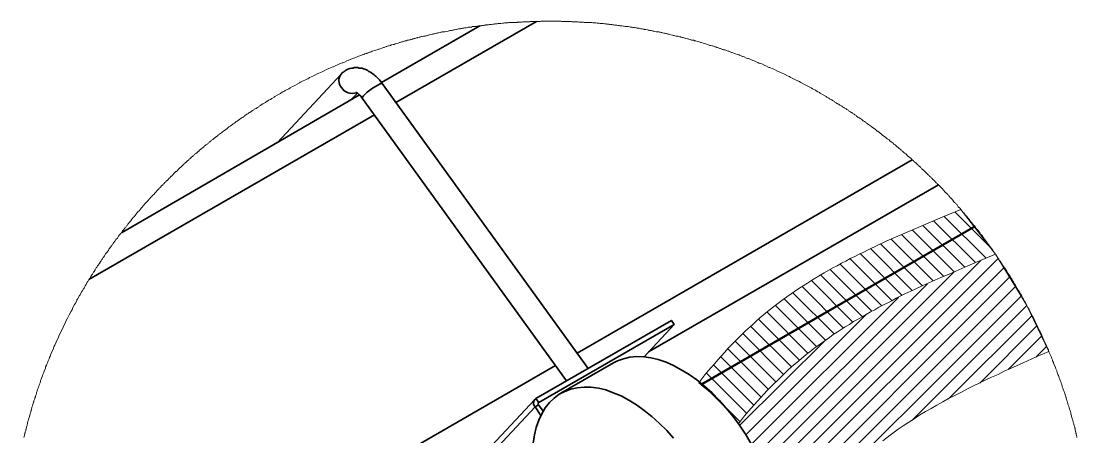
# Model space of a CAD drawing. Header units: feet. Extents: x -9903 to 12307, y -41 to 4121.
# Drawn here: x 148.54 to 166.46, y 43.05 to 50.11 of the extents above; entities that cross this region are included whole.
import ezdxf

# ---------------------------------------------------------------- set-up
doc = ezdxf.new("R2010")
doc.units = ezdxf.units.FT
doc.header["$MEASUREMENT"] = 0
doc.layers.add('PDF_0', color=7, linetype='Continuous')
doc.layers.add('PDF_Ediciones', color=1, linetype='Continuous')

msp = doc.modelspace()

# ---------------------------------------------------------------- linework, layer by layer
at = {"layer": 'PDF_0', "lineweight": 18}
msp.add_lwpolyline([(148.583, 43.033), (148.588, 43.049), (148.588, 43.059), (148.593, 43.07), (148.599, 43.107), (148.604, 43.117), (148.604, 43.133), (148.614, 43.154), (148.614, 43.17), (148.62, 43.18), (148.62, 43.191), (148.625, 43.202), (148.625, 43.217), (148.636, 43.238), (148.636, 43.254), (148.641, 43.265), (148.641, 43.275), (148.646, 43.286), (148.651, 43.302), (148.651, 43.312), (148.662, 43.333), (148.662, 43.349), (148.667, 43.36), (148.688, 43.433), (148.688, 43.444), (148.699, 43.465), (148.699, 43.481), (148.704, 43.491), (148.709, 43.518), (148.72, 43.539), (148.72, 43.549), (148.73, 43.576), (148.736, 43.597), (148.746, 43.634), (148.752, 43.644), (148.752, 43.66), (148.767, 43.692), (148.767, 43.708), (148.778, 43.729), (148.778, 43.739), (148.783, 43.755), (148.794, 43.776), (148.794, 43.787), (148.799, 43.802), (148.81, 43.823), (148.81, 43.834), (148.815, 43.85), (148.825, 43.871), (148.831, 43.897), (148.841, 43.918), (148.841, 43.929), (148.846, 43.939), (148.852, 43.955), (148.857, 43.966), (148.862, 43.987), (148.867, 44.003), (148.878, 44.024), (148.883, 44.045), (148.899, 44.082), (148.904, 44.108), (148.92, 44.14), (148.925, 44.166), (148.947, 44.208), (148.952, 44.235), (148.968, 44.266), (148.973, 44.282), (148.989, 44.314), (148.989, 44.324), (148.999, 44.351), (149.01, 44.372), (149.02, 44.398), (149.026, 44.409), (149.026, 44.419), (149.041, 44.451), (149.047, 44.467), (149.073, 44.519), (149.078, 44.535), (149.084, 44.546), (149.084, 44.556), (149.099, 44.588), (149.105, 44.604), (149.131, 44.656), (149.136, 44.672), (149.168, 44.735), (149.178, 44.762), (149.205, 44.814), (149.21, 44.83), (149.242, 44.893), (149.247, 44.909), (149.289, 44.994), (149.294, 45.009), (149.321, 45.062), (149.331, 45.073), (149.342, 45.094), (149.352, 45.12), (149.384, 45.183), (149.4, 45.204), (149.405, 45.215), (149.41, 45.231), (149.442, 45.294), (149.458, 45.315), (149.479, 45.357), (149.484, 45.373), (149.495, 45.384), (149.526, 45.447), (149.537, 45.457), (149.563, 45.51), (149.574, 45.521), (149.595, 45.563), (149.605, 45.573), (149.611, 45.589), (149.621, 45.61), (149.637, 45.631), (149.658, 45.674), (149.669, 45.684), (149.684, 45.716), (149.695, 45.726), (149.711, 45.758), (149.721, 45.768), (149.737, 45.8), (149.748, 45.811), (149.764, 45.842), (149.774, 45.853), (149.79, 45.884), (149.8, 45.895), (149.811, 45.916), (149.822, 45.927), (149.832, 45.948), (149.848, 45.969), (149.853, 45.979), (149.869, 45.995), (149.874, 46.006), (149.895, 46.037), (149.906, 46.058), (149.916, 46.069), (149.927, 46.09), (149.937, 46.101), (149.948, 46.122), (149.959, 46.132), (149.969, 46.153), (149.98, 46.164), (149.985, 46.174), (150.001, 46.19), (150.006, 46.201), (150.017, 46.211), (150.027, 46.232), (150.038, 46.243), (150.048, 46.264), (150.059, 46.274), (150.064, 46.285), (150.075, 46.296), (150.085, 46.317), (150.096, 46.322), (150.106, 46.343), (150.117, 46.354), (150.122, 46.364), (150.133, 46.375), (150.143, 46.396), (150.169, 46.422), (150.175, 46.433), (150.185, 46.443), (150.19, 46.454), (150.206, 46.475), (150.212, 46.485), (150.222, 46.496), (150.227, 46.506), (150.238, 46.512), (150.248, 46.533), (150.264, 46.549), (150.27, 46.559), (150.28, 46.57), (150.296, 46.591), (150.301, 46.601), (150.312, 46.607), (150.322, 46.628), (150.333, 46.638), (150.349, 46.659), (150.364, 46.675), (150.37, 46.686), (150.38, 46.696), (150.396, 46.717), (150.417, 46.744), (150.443, 46.775), (150.459, 46.791), (150.465, 46.802), (150.491, 46.828), (150.496, 46.838), (150.512, 46.86), (150.549, 46.896), (150.554, 46.907), (150.581, 46.933), (150.586, 46.944), (150.596, 46.954), (150.602, 46.965), (150.654, 47.018), (150.66, 47.028), (150.696, 47.065), (150.702, 47.076), (150.728, 47.102), (150.733, 47.113), (150.754, 47.128), (150.76, 47.139), (150.797, 47.176), (150.802, 47.186), (150.812, 47.192), (150.823, 47.202), (150.839, 47.223), (150.881, 47.265), (150.886, 47.276), (150.897, 47.281), (150.907, 47.292), (150.913, 47.302), (150.923, 47.313), (150.934, 47.318), (150.939, 47.329), (150.949, 47.339), (150.96, 47.344), (150.976, 47.366), (150.986, 47.371), (150.992, 47.381), (151.002, 47.392), (151.013, 47.397), (151.018, 47.408), (151.039, 47.424), (151.044, 47.434), (151.065, 47.45), (151.071, 47.46), (151.081, 47.471), (151.092, 47.476), (151.097, 47.487), (151.108, 47.497), (151.118, 47.503), (151.123, 47.513), (151.16, 47.55), (151.171, 47.555), (151.224, 47.608), (151.245, 47.624), (151.25, 47.634), (151.26, 47.64), (151.297, 47.677), (151.308, 47.682), (151.313, 47.692), (151.324, 47.703), (151.334, 47.708), (151.361, 47.734), (151.382, 47.75), (151.387, 47.761), (151.398, 47.766), (151.419, 47.782), (151.424, 47.792), (151.455, 47.819), (151.466, 47.824), (151.471, 47.835), (151.482, 47.84), (151.492, 47.85), (151.503, 47.856), (151.508, 47.866), (151.519, 47.872), (151.54, 47.893), (151.55, 47.898), (151.566, 47.914), (151.587, 47.93), (151.614, 47.956), (151.624, 47.961), (151.645, 47.977), (151.651, 47.987), (151.661, 47.993), (151.672, 48.003), (151.693, 48.019), (151.703, 48.024), (151.709, 48.035), (151.719, 48.04), (151.73, 48.051), (151.74, 48.056), (151.751, 48.067), (151.761, 48.072), (151.766, 48.082), (151.777, 48.088), (151.788, 48.098), (151.809, 48.114), (151.819, 48.119), (151.835, 48.135), (151.846, 48.14), (151.867, 48.156), (151.877, 48.167), (151.888, 48.172), (151.893, 48.183), (151.904, 48.188), (151.914, 48.198), (151.935, 48.209), (151.956, 48.225), (151.972, 48.24), (151.993, 48.256), (152.004, 48.262), (152.014, 48.272), (152.025, 48.277), (152.046, 48.293), (152.062, 48.309), (152.072, 48.314), (152.083, 48.325), (152.104, 48.341), (152.125, 48.351), (152.135, 48.362), (152.157, 48.372), (152.183, 48.399), (152.204, 48.409), (152.246, 48.441), (152.267, 48.451), (152.278, 48.462), (152.299, 48.472), (152.309, 48.483), (152.32, 48.488), (152.325, 48.499), (152.346, 48.509), (152.367, 48.525), (152.388, 48.536), (152.399, 48.546), (152.42, 48.557), (152.462, 48.588), (152.483, 48.599), (152.494, 48.609), (152.525, 48.625), (152.547, 48.641), (152.568, 48.652), (152.578, 48.662), (152.599, 48.673), (152.61, 48.683), (152.641, 48.699), (152.652, 48.71), (152.684, 48.725), (152.694, 48.736), (152.726, 48.752), (152.736, 48.762), (152.768, 48.778), (152.789, 48.794), (152.831, 48.815), (152.842, 48.826), (152.884, 48.847), (152.894, 48.857), (152.937, 48.878), (152.947, 48.889), (152.979, 48.905), (152.995, 48.91), (153.005, 48.915), (153.016, 48.926), (153.079, 48.957), (153.1, 48.973), (153.142, 48.994), (153.158, 48.999), (153.179, 49.015), (153.263, 49.057), (153.274, 49.068), (153.29, 49.073), (153.385, 49.121), (153.4, 49.126), (153.422, 49.137), (153.432, 49.147), (153.485, 49.173), (153.501, 49.179), (153.574, 49.216), (153.59, 49.221), (153.643, 49.247), (153.669, 49.258), (153.733, 49.289), (153.748, 49.295), (153.801, 49.321), (153.827, 49.332), (153.838, 49.332), (153.88, 49.353), (153.896, 49.358), (153.938, 49.379), (153.954, 49.384), (153.986, 49.4), (153.996, 49.4), (154.007, 49.405), (154.022, 49.411), (154.065, 49.432), (154.091, 49.442), (154.101, 49.442), (154.133, 49.458), (154.149, 49.463), (154.181, 49.479), (154.191, 49.479), (154.217, 49.49), (154.249, 49.506), (154.265, 49.511), (154.286, 49.516), (154.297, 49.521), (154.312, 49.527), (154.323, 49.532), (154.333, 49.532), (154.354, 49.542), (154.37, 49.548), (154.391, 49.558), (154.402, 49.558), (154.412, 49.563), (154.428, 49.569), (154.449, 49.579), (154.46, 49.579), (154.476, 49.585), (154.497, 49.595), (154.507, 49.595), (154.534, 49.606), (154.555, 49.611), (154.581, 49.621), (154.602, 49.632), (154.613, 49.632), (154.676, 49.653), (154.687, 49.658), (154.697, 49.658), (154.708, 49.664), (154.723, 49.669), (154.734, 49.674), (154.745, 49.674), (154.755, 49.679), (154.771, 49.685), (154.781, 49.685), (154.803, 49.695), (154.818, 49.701), (154.829, 49.701), (154.85, 49.711), (154.866, 49.711), (154.887, 49.722), (154.913, 49.727), (154.934, 49.732), (154.945, 49.737), (154.961, 49.743), (154.971, 49.743), (154.992, 49.753), (155.008, 49.753), (155.029, 49.764), (155.045, 49.764), (155.056, 49.769), (155.066, 49.769), (155.077, 49.774), (155.092, 49.78), (155.103, 49.78), (155.113, 49.785), (155.129, 49.79), (155.14, 49.79), (155.15, 49.795), (155.161, 49.795), (155.177, 49.801), (155.187, 49.806), (155.198, 49.806), (155.208, 49.811), (155.224, 49.811), (155.245, 49.822), (155.261, 49.822), (155.272, 49.827), (155.293, 49.832), (155.309, 49.832), (155.33, 49.843), (155.345, 49.843), (155.366, 49.848), (155.382, 49.853), (155.393, 49.853), (155.403, 49.859), (155.414, 49.859), (155.43, 49.864), (155.44, 49.869), (155.451, 49.869), (155.467, 49.874), (155.488, 49.88), (155.514, 49.885), (155.525, 49.885), (155.535, 49.89), (155.551, 49.89), (155.562, 49.896), (155.572, 49.896), (155.588, 49.901), (155.598, 49.901), (155.609, 49.906), (155.625, 49.906), (155.646, 49.911), (155.662, 49.917), (155.672, 49.917), (155.683, 49.922), (155.693, 49.922), (155.709, 49.927), (155.73, 49.927), (155.783, 49.938), (155.793, 49.943), (155.804, 49.943), (155.82, 49.948), (155.841, 49.948), (155.857, 49.954), (155.867, 49.954), (155.878, 49.959), (155.894, 49.959), (155.915, 49.964), (155.925, 49.964), (155.941, 49.969), (155.962, 49.975), (155.988, 49.975), (155.999, 49.98), (156.015, 49.98), (156.025, 49.985), (156.052, 49.985), (156.062, 49.99), (156.089, 49.99), (156.11, 49.996), (156.126, 50.001), (156.147, 50.001), (156.162, 50.006), (156.183, 50.006), (156.199, 50.012), (156.22, 50.012), (156.236, 50.017), (156.257, 50.017), (156.273, 50.022), (156.31, 50.027), (156.347, 50.027), (156.357, 50.033), (156.384, 50.033), (156.394, 50.038), (156.421, 50.038), (156.431, 50.043), (156.468, 50.043), (156.484, 50.048), (156.521, 50.048), (156.542, 50.054), (156.568, 50.054), (156.579, 50.059), (156.616, 50.059), (156.632, 50.064), (156.679, 50.064), (156.705, 50.069), (156.726, 50.069), (156.742, 50.075), (156.805, 50.075), (156.816, 50.08), (156.863, 50.08), (156.879, 50.085), (156.953, 50.085), (156.964, 50.091), (157.037, 50.091), (157.053, 50.096), (157.164, 50.096), (157.174, 50.101), (157.348, 50.101), (157.359, 50.106), (157.696, 50.106), (157.707, 50.101), (157.87, 50.101), (157.881, 50.096), (157.991, 50.096), (158.007, 50.091), (158.081, 50.091), (158.092, 50.085), (158.165, 50.085), (158.192, 50.08), (158.218, 50.08), (158.239, 50.075), (158.292, 50.075), (158.313, 50.069), (158.35, 50.069), (158.366, 50.064), (158.413, 50.064), (158.439, 50.059), (158.466, 50.059), (158.476, 50.054), (158.513, 50.054), (158.524, 50.048), (158.561, 50.048), (158.576, 50.043), (158.598, 50.043), (158.613, 50.038), (158.65, 50.038), (158.671, 50.033), (158.687, 50.033), (158.698, 50.027), (158.735, 50.027), (158.761, 50.022), (158.771, 50.022), (158.787, 50.017), (158.808, 50.017), (158.824, 50.012), (158.845, 50.012), (158.872, 50.006), (158.882, 50.006), (158.898, 50.001), (158.909, 50.001), (158.919, 49.996), (158.945, 49.996), (158.972, 49.99), (158.982, 49.99), (158.993, 49.985), (159.019, 49.985), (159.03, 49.98), (159.056, 49.975), (159.077, 49.975), (159.104, 49.969), (159.114, 49.964), (159.14, 49.964), (159.167, 49.959), (159.177, 49.954), (159.188, 49.954), (159.204, 49.948), (159.225, 49.948), (159.241, 49.943), (159.251, 49.943), (159.262, 49.938), (159.277, 49.938), (159.288, 49.932), (159.314, 49.927), (159.325, 49.927), (159.335, 49.922), (159.362, 49.922), (159.372, 49.917), (159.383, 49.917), (159.399, 49.911), (159.409, 49.911), (159.42, 49.906), (159.446, 49.901), (159.457, 49.901), (159.473, 49.896), (159.483, 49.896), (159.494, 49.89), (159.509, 49.89), (159.52, 49.885), (159.531, 49.885), (159.541, 49.88), (159.594, 49.869), (159.604, 49.864), (159.615, 49.864), (159.631, 49.859), (159.652, 49.853), (159.662, 49.853), (159.678, 49.848), (159.689, 49.848), (159.699, 49.843), (159.715, 49.838), (159.726, 49.838), (159.736, 49.832), (159.747, 49.832), (159.762, 49.827), (159.773, 49.827), (159.784, 49.822), (159.799, 49.816), (159.81, 49.816), (159.82, 49.811), (159.847, 49.806), (159.857, 49.806), (159.868, 49.801), (159.884, 49.795), (159.894, 49.795), (159.915, 49.785), (159.931, 49.785), (159.942, 49.78), (159.952, 49.78), (159.968, 49.774), (159.979, 49.769), (159.989, 49.769), (160.015, 49.759), (160.037, 49.753), (160.047, 49.753), (160.063, 49.748), (160.073, 49.743), (160.084, 49.743), (160.11, 49.732), (160.131, 49.727), (160.158, 49.722), (160.179, 49.711), (160.195, 49.706), (160.205, 49.706), (160.226, 49.695), (160.242, 49.695), (160.263, 49.685), (160.274, 49.685), (160.29, 49.679), (160.311, 49.669), (160.321, 49.669), (160.337, 49.664), (160.347, 49.658), (160.358, 49.658), (160.369, 49.653), (160.384, 49.648), (160.395, 49.643), (160.405, 49.643), (160.416, 49.637), (160.432, 49.632), (160.442, 49.627), (160.453, 49.627), (160.463, 49.621), (160.479, 49.616), (160.5, 49.611), (160.521, 49.6), (160.537, 49.595), (160.548, 49.595), (160.569, 49.585), (160.585, 49.579), (160.595, 49.574), (160.606, 49.574), (160.632, 49.563), (160.643, 49.558), (160.664, 49.553), (160.69, 49.542), (160.711, 49.532), (160.722, 49.532), (160.732, 49.527), (160.748, 49.521), (160.78, 49.506), (160.79, 49.506), (160.806, 49.5), (160.848, 49.479), (160.864, 49.474), (160.875, 49.474), (160.885, 49.469), (160.922, 49.453), (160.954, 49.437), (160.964, 49.437), (160.98, 49.432), (161.012, 49.416), (161.038, 49.405), (161.059, 49.395), (161.07, 49.395), (161.091, 49.384), (161.106, 49.379), (161.159, 49.353), (161.175, 49.347), (161.228, 49.321), (161.244, 49.321), (161.296, 49.295), (161.312, 49.289), (161.375, 49.258), (161.391, 49.253), (161.465, 49.216), (161.481, 49.21), (161.555, 49.173), (161.57, 49.168), (161.581, 49.163), (161.591, 49.152), (161.634, 49.131), (161.66, 49.121), (161.744, 49.079), (161.771, 49.063), (161.855, 49.021), (161.876, 49.005), (161.887, 48.999), (161.913, 48.989), (161.945, 48.973), (161.966, 48.957), (162.018, 48.931), (162.029, 48.92), (162.061, 48.905), (162.087, 48.894), (162.097, 48.884), (162.14, 48.862), (162.15, 48.852), (162.203, 48.826), (162.213, 48.815), (162.245, 48.799), (162.256, 48.789), (162.298, 48.768), (162.308, 48.757), (162.34, 48.741), (162.35, 48.731), (162.372, 48.72), (162.393, 48.704), (162.414, 48.694), (162.435, 48.678), (162.466, 48.662), (162.477, 48.652), (162.498, 48.641), (162.509, 48.631), (162.54, 48.615), (162.551, 48.604), (162.572, 48.594), (162.582, 48.583), (162.614, 48.567), (162.635, 48.551), (162.646, 48.546), (162.656, 48.536), (162.677, 48.525), (162.688, 48.515), (162.709, 48.504), (162.714, 48.493), (162.735, 48.483), (162.746, 48.472), (162.767, 48.462), (162.777, 48.451), (162.798, 48.441), (162.809, 48.43), (162.83, 48.414), (162.851, 48.404), (162.867, 48.388), (162.878, 48.383), (162.888, 48.372), (162.899, 48.367), (162.909, 48.356), (162.92, 48.351), (162.951, 48.33), (162.972, 48.314), (162.988, 48.298), (162.999, 48.293), (163.02, 48.277), (163.03, 48.272), (163.041, 48.262), (163.051, 48.256), (163.067, 48.24), (163.078, 48.235), (163.088, 48.225), (163.099, 48.219), (163.109, 48.209), (163.12, 48.204), (163.141, 48.188), (163.157, 48.172), (163.199, 48.14), (163.21, 48.135), (163.236, 48.109), (163.246, 48.103), (163.268, 48.088), (163.283, 48.072), (163.304, 48.056), (163.336, 48.035), (163.341, 48.024), (163.352, 48.019), (163.373, 48.003), (163.399, 47.977), (163.42, 47.961), (163.431, 47.956), (163.468, 47.919), (163.478, 47.914), (163.484, 47.903), (163.494, 47.898), (163.505, 47.887), (163.515, 47.882), (163.531, 47.866), (163.552, 47.85), (163.589, 47.814), (163.6, 47.808), (163.626, 47.782), (163.637, 47.777), (163.652, 47.756), (163.663, 47.75), (163.684, 47.734), (163.689, 47.724), (163.7, 47.719), (163.726, 47.692), (163.747, 47.677), (163.758, 47.666), (163.763, 47.655), (163.774, 47.65), (163.784, 47.64), (163.795, 47.634), (163.8, 47.624), (163.81, 47.613), (163.821, 47.608), (163.826, 47.597), (163.837, 47.587), (163.847, 47.582), (163.937, 47.492), (163.948, 47.487), (163.953, 47.476), (163.963, 47.466), (163.974, 47.46), (163.979, 47.45), (163.99, 47.445), (164, 47.434), (164.005, 47.424), (164.027, 47.408), (164.032, 47.397), (164.042, 47.392), (164.053, 47.381), (164.058, 47.371), (164.069, 47.36), (164.079, 47.355), (164.085, 47.344), (164.106, 47.329), (164.111, 47.323), (164.116, 47.313), (164.179, 47.25), (164.185, 47.239), (164.206, 47.223), (164.211, 47.213), (164.264, 47.16), (164.28, 47.139), (164.29, 47.134), (164.306, 47.113), (164.311, 47.102), (164.322, 47.097), (164.332, 47.086), (164.338, 47.076), (164.348, 47.065), (164.369, 47.039), (164.38, 47.028), (164.39, 47.023), (164.396, 47.012), (164.406, 47.002), (164.411, 46.991), (164.422, 46.986), (164.443, 46.954), (164.454, 46.944), (164.464, 46.939), (164.469, 46.928), (164.48, 46.917), (164.485, 46.907), (164.496, 46.902), (164.501, 46.891), (164.511, 46.881), (164.517, 46.87), (164.543, 46.844), (164.548, 46.833), (164.559, 46.823), (164.564, 46.812), (164.575, 46.807), (164.585, 46.796), (164.591, 46.786), (164.606, 46.765), (164.633, 46.738), (164.643, 46.717), (164.659, 46.696), (164.67, 46.691), (164.675, 46.68), (164.707, 46.638), (164.717, 46.633), (164.722, 46.622), (164.728, 46.617), (164.733, 46.607), (164.743, 46.596), (164.749, 46.585), (164.764, 46.57), (164.78, 46.549), (164.791, 46.538), (164.796, 46.527), (164.807, 46.517), (164.817, 46.496), (164.844, 46.469), (164.859, 46.448), (164.87, 46.427), (164.886, 46.406), (164.902, 46.39), (164.907, 46.38), (164.923, 46.359), (164.933, 46.348), (164.944, 46.327), (164.97, 46.301), (164.981, 46.28), (164.991, 46.269), (165.002, 46.248), (165.012, 46.238), (165.028, 46.216), (165.033, 46.206), (165.049, 46.185), (165.06, 46.169), (165.075, 46.148), (165.081, 46.137), (165.091, 46.127), (165.102, 46.106), (165.112, 46.095), (165.123, 46.074), (165.133, 46.064), (165.144, 46.043), (165.155, 46.032), (165.17, 46), (165.181, 45.99), (165.191, 45.969), (165.202, 45.958), (165.213, 45.937), (165.223, 45.932), (165.234, 45.911), (165.249, 45.89), (165.255, 45.879), (165.27, 45.858), (165.286, 45.826), (165.302, 45.805), (165.313, 45.784), (165.323, 45.774), (165.339, 45.742), (165.35, 45.732), (165.371, 45.689), (165.381, 45.679), (165.386, 45.668), (165.392, 45.652), (165.408, 45.631), (165.429, 45.589), (165.439, 45.579), (165.46, 45.537), (165.471, 45.526), (165.497, 45.473), (165.508, 45.463), (165.534, 45.41), (165.55, 45.384), (165.566, 45.352), (165.587, 45.32), (165.618, 45.257), (165.624, 45.241), (165.645, 45.21), (165.687, 45.125), (165.692, 45.11), (165.713, 45.078), (165.74, 45.025), (165.745, 45.009), (165.787, 44.925), (165.792, 44.909), (165.819, 44.857), (165.834, 44.83), (165.856, 44.788), (165.861, 44.767), (165.877, 44.73), (165.898, 44.688), (165.903, 44.672), (165.929, 44.619), (165.94, 44.593), (165.966, 44.54), (165.972, 44.525), (165.977, 44.514), (165.977, 44.503), (165.982, 44.493), (165.993, 44.467), (166.014, 44.424), (166.024, 44.398), (166.024, 44.387), (166.04, 44.356), (166.045, 44.34), (166.061, 44.308), (166.066, 44.282), (166.087, 44.24), (166.093, 44.224), (166.098, 44.203), (166.103, 44.192), (166.114, 44.166), (166.124, 44.145), (166.124, 44.134), (166.13, 44.124), (166.135, 44.108), (166.145, 44.087), (166.156, 44.05), (166.167, 44.029), (166.167, 44.019), (166.172, 44.003), (166.188, 43.971), (166.188, 43.961), (166.193, 43.945), (166.209, 43.913), (166.209, 43.897), (166.219, 43.876), (166.23, 43.839), (166.24, 43.818), (166.246, 43.792), (166.251, 43.781), (166.261, 43.744), (166.267, 43.734), (166.267, 43.723), (166.272, 43.713), (166.277, 43.697), (166.283, 43.686), (166.288, 43.665), (166.293, 43.65), (166.298, 43.628), (166.304, 43.618), (166.304, 43.602), (166.319, 43.57), (166.319, 43.555), (166.325, 43.544), (166.33, 43.518), (166.34, 43.497), (166.34, 43.486), (166.346, 43.47), (166.351, 43.46), (166.351, 43.449), (166.356, 43.439), (166.367, 43.402), (166.367, 43.391), (166.372, 43.375), (166.377, 43.365), (166.377, 43.354), (166.383, 43.339), (166.388, 43.328), (166.388, 43.317), (166.393, 43.307), (166.393, 43.291), (166.404, 43.27), (166.404, 43.254), (166.409, 43.233), (166.414, 43.223), (166.42, 43.207), (166.42, 43.196), (166.425, 43.186), (166.425, 43.17), (166.43, 43.159), (166.441, 43.122), (166.441, 43.112), (166.446, 43.101), (166.446, 43.086), (166.451, 43.075), (166.451, 43.064), (166.456, 43.054), (166.456, 43.038)], dxfattribs=at)
at = {"layer": 'PDF_0', "lineweight": 35}
for points in [[(154.655, 49.063), (156.321, 50.027)], [(152.879, 48.04), (153.97, 49.205), (153.986, 49.226), (153.996, 49.237), (154.007, 49.242), (154.017, 49.253), (154.028, 49.258), (154.049, 49.274), (154.07, 49.284), (154.096, 49.295), (154.117, 49.3), (154.144, 49.31), (154.17, 49.31), (154.196, 49.316), (154.249, 49.316), (154.27, 49.31), (154.297, 49.31), (154.323, 49.305), (154.349, 49.295), (154.37, 49.289), (154.397, 49.279), (154.418, 49.268), (154.439, 49.253), (154.465, 49.242), (154.528, 49.195), (154.544, 49.179), (154.565, 49.163), (154.618, 49.11), (154.665, 49.047), (158.16, 44.208)], [(150.238, 46.512), (154.281, 48.852)], [(154.244, 48.884), (154.128, 48.762)], [(154.217, 48.894), (154.228, 48.894), (154.228, 48.889), (154.233, 48.889), (154.244, 48.884), (154.249, 48.878), (154.265, 48.868), (154.302, 48.831), (154.323, 48.799), (157.791, 43.997)], [(164.728, 46.617), (160.1, 43.939)], [(159.62, 44.957), (159.109, 44.403)], [(157.696, 43.787), (158.592, 44.303), (158.661, 44.335), (158.761, 44.372), (158.866, 44.398), (158.982, 44.409), (159.104, 44.403), (159.225, 44.387), (159.351, 44.361), (159.483, 44.314), (159.61, 44.261), (159.741, 44.187), (159.873, 44.108), (160.005, 44.013), (160.137, 43.908), (160.263, 43.792), (160.384, 43.671), (160.506, 43.534), (160.622, 43.391), (160.727, 43.244), (160.832, 43.091), (160.927, 42.927)], [(157.227, 42.938), (157.248, 43.08), (157.28, 43.207), (157.322, 43.328), (157.375, 43.439), (157.433, 43.539), (157.506, 43.628), (157.586, 43.702), (157.67, 43.771), (157.765, 43.818), (157.865, 43.855), (157.976, 43.881), (158.092, 43.892), (158.208, 43.892), (158.334, 43.871), (158.461, 43.845), (158.587, 43.797), (158.719, 43.744), (158.851, 43.671), (158.982, 43.592), (159.114, 43.497), (159.241, 43.391), (159.367, 43.281), (159.494, 43.154), (159.61, 43.022)], [(154.687, 38.721), (153.843, 39.897), (157.259, 43.555), (157.359, 43.412)]]:
    msp.add_lwpolyline(points, dxfattribs=at)
at = {"layer": 'PDF_0', "color": 8, "lineweight": 35, "true_color": 0x7f7f7f}
for points in [[(154.897, 48.725), (157.285, 50.101)], [(154.323, 48.799), (154.323, 48.804), (154.328, 48.815), (154.349, 48.836), (154.376, 48.868), (154.412, 48.899), (154.455, 48.931), (154.502, 48.968), (154.55, 48.994), (154.592, 49.021), (154.629, 49.042), (154.65, 49.047), (154.665, 49.047)], [(149.684, 45.716), (154.534, 48.515)], [(157.976, 44.467), (163.663, 47.75)], [(159.183, 44.488), (164.106, 47.329)], [(160.089, 43.945), (164.722, 46.622)], [(148.535, 39.016), (157.607, 44.256)], [(157.322, 43.628), (157.311, 43.618)]]:
    msp.add_lwpolyline(points, dxfattribs=at)
msp.add_lwpolyline([(153.966, 49.208, 0.354133), (153.972, 48.98, 0.34829), (154.228, 48.89)], format="xyb", dxfattribs=at)
at = {"layer": 'PDF_0', "lineweight": 35}
msp.add_lwpolyline([(157.322, 43.628), (157.275, 43.697), (159.573, 45.025), (159.62, 44.957)], close=True, dxfattribs=at)
for points in [[(153.836, 39.897, -0.350253), (153.838, 40.023), (157.253, 43.681)], [(157.271, 43.696, 0.449795), (157.259, 43.555), (157.317, 43.592), (157.396, 43.481)]]:
    msp.add_lwpolyline(points, format="xyb", dxfattribs=at)
msp.add_arc((157.335, 43.61), 0.0237, 125.53, 222.5062, dxfattribs=at)
at = {"layer": 'PDF_Ediciones', "color": 7, "lineweight": 9}
for points in [[(161.95, 45.7), (162.024, 45.747), (162.097, 45.79), (162.166, 45.832), (162.314, 45.916), (162.387, 45.953), (162.461, 45.995), (162.535, 46.032), (162.609, 46.074), (162.688, 46.111), (162.762, 46.148), (162.841, 46.185), (162.914, 46.222), (163.22, 46.369), (164.011, 46.712), (164.169, 46.775), (164.485, 46.907), (165.075, 46.148), (165.603, 45.289), (165.982, 44.498)], [(164.201, 46.791), (164.917, 46.079)], [(164.385, 46.865), (164.975, 46.28)], [(163.842, 46.638), (164.554, 45.927)], [(164.021, 46.717), (164.733, 46.006)], [(163.478, 46.485), (164.195, 45.774)], [(163.658, 46.564), (164.374, 45.848)], [(162.951, 46.243), (163.663, 45.531)], [(163.125, 46.322), (163.837, 45.61)], [(163.304, 46.406), (164.016, 45.695)], [(162.609, 46.069), (163.315, 45.363)], [(162.777, 46.158), (163.489, 45.447)], [(162.271, 45.89), (162.978, 45.183)], [(162.44, 45.979), (163.146, 45.273)], [(162.108, 45.795), (162.814, 45.088)], [(161.792, 45.6), (162.493, 44.893)], [(161.486, 45.389), (162.187, 44.688)], [(161.634, 45.494), (162.34, 44.793)], [(161.196, 45.168), (161.892, 44.467)], [(161.338, 45.278), (162.034, 44.582)], [(161.054, 45.046), (161.75, 44.351)], [(160.917, 44.925), (161.613, 44.235)], [(160.658, 44.672), (161.349, 43.982)], [(160.785, 44.799), (161.475, 44.108)], [(160.532, 44.54), (161.217, 43.855)], [(160.29, 44.272), (160.975, 43.586)], [(160.405, 44.409), (161.096, 43.718)], [(160.168, 44.129), (160.853, 43.444)], [(160.052, 43.987), (160.738, 43.307)]]:
    msp.add_lwpolyline(points, dxfattribs=at)
at = {"layer": 'PDF_Ediciones', "lineweight": 9}
for points in [[(160.711, 43.27), (160.764, 43.333), (160.817, 43.402), (160.922, 43.528), (160.98, 43.592), (161.033, 43.65), (161.091, 43.713), (161.143, 43.771), (161.201, 43.834), (161.491, 44.124), (161.549, 44.177), (161.613, 44.235), (161.676, 44.287), (161.734, 44.34), (161.86, 44.445), (161.923, 44.493), (161.992, 44.546), (162.119, 44.64), (162.256, 44.735), (162.319, 44.783), (162.387, 44.825), (162.456, 44.872), (162.524, 44.915), (162.598, 44.957), (162.667, 45.004), (162.735, 45.041), (162.809, 45.083), (162.878, 45.125), (162.951, 45.168), (163.025, 45.204), (163.094, 45.247), (163.315, 45.357), (163.389, 45.399), (163.536, 45.473), (163.689, 45.542), (163.842, 45.616), (164.148, 45.753), (164.301, 45.816), (164.606, 45.953), (164.764, 46.016), (165.075, 46.148)], [(163.162, 42.98), (163.289, 43.075), (163.331, 43.112), (163.42, 43.175), (163.51, 43.233), (163.605, 43.296), (163.695, 43.354), (163.789, 43.418), (163.884, 43.476), (163.984, 43.528), (164.079, 43.586), (164.179, 43.644), (164.28, 43.697), (164.385, 43.75), (164.485, 43.802), (164.591, 43.855), (164.691, 43.908), (164.796, 43.961), (164.902, 44.008), (165.007, 44.061), (165.118, 44.108), (165.223, 44.161), (165.328, 44.208), (165.545, 44.303), (165.766, 44.403), (165.982, 44.498)]]:
    msp.add_lwpolyline(points, dxfattribs=at)
at = {"layer": 'PDF_Ediciones', "color": 240, "lineweight": 9, "true_color": 0xec1f24}
for points in [[(165.118, 46.074), (161.244, 42.2)], [(164.828, 46.043), (161.18, 42.395)], [(165.218, 45.916), (161.296, 42)], [(164.38, 45.853), (161.106, 42.58)], [(165.313, 45.758), (161.344, 41.784)], [(163.921, 45.647), (161.022, 42.753)], [(165.413, 45.6), (161.375, 41.557)], [(163.431, 45.415), (160.933, 42.922)], [(165.508, 45.436), (161.386, 41.315)], [(165.608, 45.278), (163.647, 43.317)], [(162.883, 45.131), (160.838, 43.08)], [(165.692, 45.104), (164.28, 43.692)], [(165.777, 44.93), (164.807, 43.961)], [(162.187, 44.688), (160.732, 43.238)], [(165.856, 44.756), (165.292, 44.192)], [(165.94, 44.582), (165.761, 44.398)]]:
    msp.add_lwpolyline(points, dxfattribs=at)
at = {"layer": 'PDF_Ediciones', "color": 7, "lineweight": 9}
msp.add_lwpolyline([(161.393, 41.019, 0.242098), (160.037, 43.966), (160.089, 44.034), (160.142, 44.098), (160.2, 44.166), (160.253, 44.229), (160.311, 44.293), (160.363, 44.356), (160.479, 44.482), (160.532, 44.546), (160.827, 44.841), (160.954, 44.957), (161.012, 45.009), (161.075, 45.067), (161.138, 45.12), (161.207, 45.173), (161.333, 45.278), (161.402, 45.326), (161.47, 45.378), (161.533, 45.426), (161.739, 45.568), (161.813, 45.61), (161.881, 45.658), (161.95, 45.7), (162.651, 44.994)], format="xyb", dxfattribs=at)

doc.saveas('drawing.dxf')
